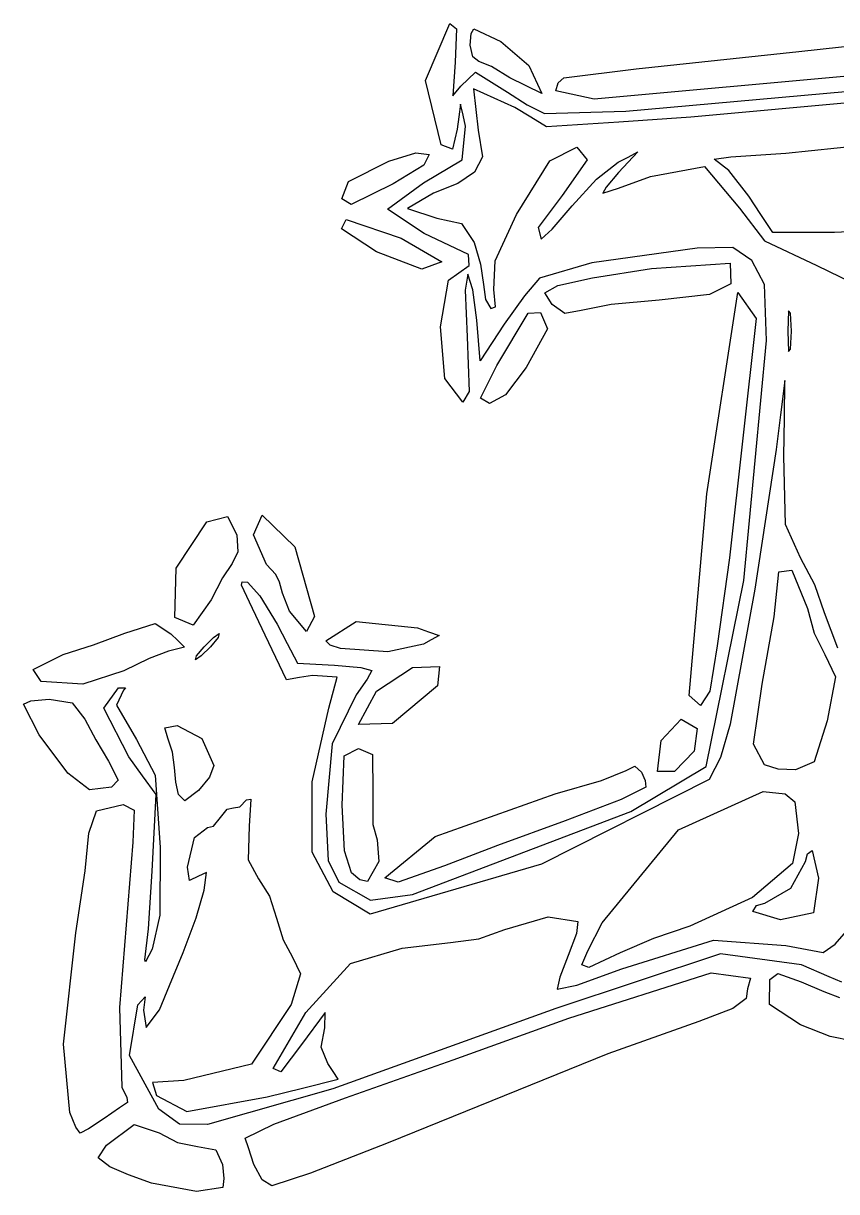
# Model space of a CAD drawing. Extents: x -83 to 82, y -24 to 44.
# Drawn here: x -83.46 to -50.72, y -16.95 to 30.07 of the extents above; entities that cross this region are included whole.
import ezdxf

# ---------------------------------------------------------------- set-up
doc = ezdxf.new("R2010")
doc.units = 0
doc.layers.add('Layer_1', color=7, linetype='CONTINUOUS')

msp = doc.modelspace()

# ---------------------------------------------------------------- linework, layer by layer
at = {"layer": 'Layer_1', "color": 7}
for p, q in [((-67.27552, 27.76983), (-66.288233, 30.06817)), ((-66.288233, 30.06817), (-66.019586, 29.84157)), ((-66.019586, 29.84157), (-66.080726, 28.50156)), ((-65.46979, 29.19282), (-65.42707, 29.65998)), ((-65.42707, 29.65998), (-65.324358, 29.85428)), ((-65.324358, 29.85428), (-64.237361, 29.34061)), ((-52.240625, 28.93212), (-42.846051, 29.95541)), ((-65.369097, 28.72416), (-65.46979, 29.19282)), ((-64.237361, 29.34061), (-63.1119, 28.36868)), ((-65.124318, 28.53137), (-65.369097, 28.72416)), ((-58.784515, 28.23595), (-52.240625, 28.93212)), ((-66.080726, 28.50156), (-66.165316, 27.1557)), ((-64.616965, 28.33706), (-65.124318, 28.53137)), ((-63.88229, 27.86991), (-64.616965, 28.33706)), ((-63.1119, 28.36868), (-62.591849, 27.24894)), ((-61.699479, 27.87554), (-58.784515, 28.23595)), ((-66.640947, 25.17517), (-67.27552, 27.76983)), ((-65.845017, 27.54751), (-65.261886, 28.09907)), ((-65.261886, 28.09907), (-63.966496, 27.30251)), ((-62.591849, 27.24894), (-63.88229, 27.86991)), ((-61.933056, 27.67084), (-61.699479, 27.87554)), ((-49.694161, 28.00216), (-60.487003, 27.01368)), ((-66.165316, 27.1557), (-65.845017, 27.54751)), ((-63.673021, 26.68851), (-65.3364, 27.43388)), ((-65.3364, 27.43388), (-65.153497, 25.7692)), ((-63.966496, 27.30251), (-63.183157, 26.79137)), ((-60.487003, 27.01368), (-62.030213, 27.34901)), ((-62.030213, 27.34901), (-62.030212, 27.34901)), ((-62.030212, 27.34901), (-62.030206, 27.34905)), ((-62.030206, 27.34905), (-61.933056, 27.67084)), ((-59.201327, 26.52844), (-50.359169, 27.33075)), ((-43.337045, 27.51262), (-56.591442, 26.29223)), ((-65.856593, 26.81206), (-65.925253, 26.30905)), ((-65.760593, 26.3691), (-65.856593, 26.81206)), ((-65.664593, 25.92614), (-65.760593, 26.3691)), ((-63.035244, 26.29608), (-63.673021, 26.68851)), ((-63.183157, 26.79137), (-62.481936, 26.43604)), ((-62.481936, 26.43604), (-59.201327, 26.52844)), ((-65.925253, 26.30905), (-65.993913, 25.80604)), ((-65.790128, 24.58138), (-65.664593, 25.92614)), ((-62.397467, 25.90365), (-63.035244, 26.29608)), ((-59.494454, 26.09794), (-62.397467, 25.90365)), ((-56.591442, 26.29223), (-59.494454, 26.09794)), ((-65.993913, 25.80604), (-66.187017, 25.00691)), ((-65.153497, 25.7692), (-64.970933, 24.70214)), ((-66.187017, 25.00691), (-66.640947, 25.17517)), ((-62.270425, 24.54181), (-61.185887, 25.09215)), ((-61.185887, 25.09215), (-60.761006, 24.57737)), ((-52.76979, 24.84471), (-49.634353, 25.17152)), ((-70.369045, 23.69809), (-68.746122, 24.52741)), ((-68.746122, 24.52741), (-67.655859, 24.8614)), ((-67.655859, 24.8614), (-67.120674, 24.7848)), ((-67.354673, 23.64705), (-65.790128, 24.58138)), ((-67.120674, 24.7848), (-67.336424, 24.35984)), ((-64.970933, 24.70214), (-65.299033, 24.07629)), ((-63.61336, 22.37036), (-62.270425, 24.54181)), ((-60.761006, 24.57737), (-61.765623, 23.13843)), ((-60.386603, 23.80028), (-59.516665, 24.48335)), ((-59.516665, 24.48335), (-59.11979, 24.68754)), ((-59.111467, 24.47882), (-59.50002, 24.0659)), ((-59.11979, 24.68754), (-58.722915, 24.89173)), ((-58.722915, 24.89173), (-59.111467, 24.47882)), ((-55.65152, 24.60363), (-54.980556, 24.69123)), ((-55.067145, 24.14744), (-55.65152, 24.60363)), ((-54.980556, 24.69123), (-52.76979, 24.84471)), ((-67.336424, 24.35984), (-68.578307, 23.6119)), ((-65.299033, 24.07629), (-65.973902, 23.61825)), ((-59.50002, 24.0659), (-60.004703, 23.48266)), ((-58.212544, 23.90404), (-56.038237, 24.30241)), ((-56.038237, 24.30241), (-54.630443, 22.63548)), ((-54.259756, 23.10775), (-55.067145, 24.14744)), ((-70.644856, 23.00057), (-70.369045, 23.69809)), ((-68.578307, 23.6119), (-70.267046, 22.77739)), ((-68.797869, 22.58456), (-67.354673, 23.64705)), ((-65.973902, 23.61825), (-66.947929, 23.23361)), ((-61.36353, 22.73148), (-60.386603, 23.80028)), ((-59.502516, 23.43511), (-58.212544, 23.90404)), ((-66.947929, 23.23361), (-67.996092, 22.62201)), ((-61.765623, 23.13843), (-62.740605, 21.85912)), ((-60.004703, 23.48266), (-60.126834, 23.24007)), ((-60.126834, 23.24007), (-59.502516, 23.43511)), ((-53.776653, 22.38015), (-54.259756, 23.10775)), ((-70.267046, 22.77739), (-70.644856, 23.00057)), ((-67.326523, 21.607), (-68.797869, 22.58456)), ((-67.996092, 22.62201), (-66.818021, 22.23164)), ((-62.167116, 21.78264), (-61.36353, 22.73148)), ((-54.630443, 22.63548), (-53.621526, 21.31988)), ((-70.648421, 21.79891), (-70.464682, 22.18144)), ((-70.464682, 22.18144), (-68.254457, 21.42592)), ((-66.818021, 22.23164), (-65.818909, 22.01226)), ((-64.463086, 20.51439), (-63.61336, 22.37036)), ((-53.293551, 21.65254), (-53.776653, 22.38015)), ((-69.240102, 20.87023), (-70.648421, 21.79891)), ((-65.818909, 22.01226), (-65.31723, 21.24795)), ((-62.740605, 21.85912), (-62.6203, 21.38799)), ((-62.6203, 21.38799), (-62.167116, 21.78264)), ((-52.047551, 21.65254), (-53.293551, 21.65254)), ((-50.801552, 21.65254), (-52.047551, 21.65254)), ((-48.508995, 21.76742), (-50.801552, 21.65254)), ((-68.254457, 21.42592), (-66.610044, 20.47649)), ((-65.541385, 20.77161), (-67.326523, 21.607)), ((-65.31723, 21.24795), (-65.051254, 20.3803)), ((-53.621526, 21.31988), (-51.521538, 20.31741)), ((-67.423384, 20.17846), (-69.240102, 20.87023)), ((-65.512975, 20.32976), (-65.541385, 20.77161)), ((-56.341651, 21.0167), (-60.581869, 20.4257)), ((-54.905205, 21.0527), (-56.341651, 21.0167)), ((-54.139973, 20.51968), (-54.905205, 21.0527)), ((-66.610044, 20.47649), (-67.423384, 20.17846)), ((-66.339242, 19.73884), (-65.512975, 20.32976)), ((-65.051254, 20.3803), (-64.940626, 19.55998)), ((-64.517276, 19.35555), (-64.463086, 20.51439)), ((-60.581869, 20.4257), (-62.678488, 19.81207)), ((-58.171012, 20.20603), (-55.005077, 20.42048)), ((-55.005077, 20.42048), (-54.978247, 19.58061)), ((-53.626274, 19.55601), (-54.139973, 20.51968)), ((-51.521538, 20.31741), (-49.391473, 19.29532)), ((-65.565449, 19.97728), (-65.671297, 19.33687)), ((-65.364807, 19.3424), (-65.565449, 19.97728)), ((-62.678488, 19.81207), (-63.288779, 19.10904)), ((-61.943638, 19.51847), (-60.55263, 19.82796)), ((-60.55263, 19.82796), (-58.171012, 20.20603)), ((-66.673191, 17.85088), (-66.339242, 19.73884)), ((-65.671297, 19.33687), (-65.600737, 17.45316)), ((-65.202518, 18.12519), (-65.364807, 19.3424)), ((-64.940626, 19.55998), (-64.852146, 18.94973)), ((-64.449516, 18.66539), (-64.517276, 19.35555)), ((-62.467907, 19.22321), (-61.943638, 19.51847)), ((-54.978247, 19.58061), (-55.834398, 19.15476)), ((-53.539624, 17.30621), (-53.626274, 19.55601)), ((-64.852146, 18.94973), (-64.639421, 18.58719)), ((-63.288779, 19.10904), (-64.104878, 17.95998)), ((-62.171317, 18.75185), (-62.467907, 19.22321)), ((-57.869182, 18.93499), (-59.799373, 18.75059)), ((-55.834398, 19.15476), (-57.869182, 18.93499)), ((-55.94156, 11.12918), (-54.699203, 19.2334)), ((-54.699203, 19.2334), (-53.957268, 18.19553)), ((-64.639421, 18.58719), (-64.449516, 18.66539)), ((-64.397377, 16.29475), (-63.1385, 18.40465)), ((-63.1385, 18.40465), (-62.636421, 18.43175)), ((-62.636421, 18.43175), (-62.357812, 17.76901)), ((-61.66646, 18.39552), (-62.171317, 18.75185)), ((-61.011922, 18.51608), (-61.66646, 18.39552)), ((-59.799373, 18.75059), (-61.011922, 18.51608)), ((-52.658122, 18.49776), (-52.690502, 17.68374)), ((-52.580282, 18.41136), (-52.658122, 18.49776)), ((-52.534802, 17.68373), (-52.580282, 18.41136)), ((-65.135028, 17.30925), (-65.202518, 18.12519)), ((-64.104878, 17.95998), (-64.586208, 17.22665)), ((-53.957268, 18.19553), (-55.032948, 8.55564)), ((-66.493637, 15.7795), (-66.673191, 17.85088)), ((-65.600737, 17.45316), (-65.513737, 15.25482)), ((-62.357812, 17.76901), (-63.217545, 16.21593)), ((-52.690502, 17.68374), (-52.658122, 16.86973)), ((-52.580272, 16.95613), (-52.534802, 17.68373)), ((-65.067538, 16.49331), (-65.135028, 17.30925)), ((-64.586208, 17.22665), (-65.067538, 16.49331)), ((-54.457259, 7.65172), (-53.539624, 17.30621)), ((-52.658122, 16.86973), (-52.580272, 16.95613)), ((-65.054584, 14.98951), (-64.397377, 16.29475)), ((-63.217545, 16.21593), (-64.05257, 15.1201)), ((-65.769651, 14.82822), (-66.493637, 15.7795)), ((-52.801514, 15.69937), (-52.979785, 14.31031)), ((-52.823114, 14.17802), (-52.801514, 15.69937)), ((-65.513737, 15.25482), (-65.769651, 14.82822)), ((-64.05257, 15.1201), (-64.69801, 14.77343)), ((-64.69801, 14.77343), (-65.054584, 14.98951)), ((-52.979785, 14.31031), (-53.158056, 12.92124)), ((-52.844714, 12.65666), (-52.823114, 14.17802)), ((-53.158056, 12.92124), (-54.010775, 7.30048)), ((-52.780284, 9.89845), (-52.844714, 12.65666)), ((-56.6516, 3.02217), (-55.94156, 11.12918)), ((-77.310466, 8.1456), (-76.067775, 10.00319)), ((-76.067775, 10.00319), (-75.236483, 10.2225)), ((-75.236483, 10.2225), (-74.862876, 9.48361)), ((-74.191375, 9.48639), (-73.850285, 10.27562)), ((-73.850285, 10.27562), (-72.534608, 9.00365)), ((-52.180381, 8.55562), (-52.780284, 9.89845)), ((-74.862876, 9.48361), (-74.824806, 8.80161)), ((-73.671873, 8.29124), (-74.191375, 9.48639)), ((-72.534608, 9.00365), (-71.733534, 6.20135)), ((-74.824806, 8.80161), (-75.048768, 8.33175)), ((-55.032948, 8.55564), (-55.53411, 5.01725)), ((-51.605294, 7.46846), (-52.180381, 8.55562)), ((-77.367046, 6.16374), (-77.310466, 8.1456)), ((-75.048768, 8.33175), (-75.448238, 7.75533)), ((-73.298149, 7.88485), (-73.671873, 8.29124)), ((-53.23275, 6.19176), (-53.044369, 8.00133)), ((-53.044369, 8.00133), (-52.523374, 8.06703)), ((-52.523374, 8.06703), (-51.896871, 6.51985)), ((-75.448238, 7.75533), (-75.903342, 6.8748)), ((-74.683289, 7.46427), (-74.656259, 7.59376)), ((-74.656259, 7.59376), (-74.432532, 7.57996)), ((-74.432532, 7.57996), (-73.934557, 7.03672)), ((-73.142706, 7.58028), (-73.298149, 7.88485)), ((-73.02723, 7.14), (-73.142706, 7.58028)), ((-55.975082, 0.16478), (-54.457259, 7.65172)), ((-74.353809, 6.77541), (-74.683289, 7.46427)), ((-72.749595, 6.40736), (-73.02723, 7.14)), ((-54.010775, 7.30048), (-55.004946, 1.87206)), ((-51.216205, 6.34082), (-51.605294, 7.46846)), ((-75.903342, 6.8748), (-76.630452, 5.84625)), ((-73.720397, 5.4443), (-74.353809, 6.77541)), ((-73.934557, 7.03672), (-73.248167, 5.89324)), ((-76.630452, 5.84625), (-77.367046, 6.16374)), ((-72.057981, 5.5994), (-72.749595, 6.40736)), ((-71.733534, 6.20135), (-72.057981, 5.5994)), ((-53.712725, 3.47356), (-53.23275, 6.19176)), ((-51.896871, 6.51985), (-51.629215, 5.52873)), ((-50.679408, 4.92323), (-51.216205, 6.34082)), ((-79.369226, 5.52629), (-78.152542, 5.91239)), ((-78.152542, 5.91239), (-77.517142, 5.50699)), ((-73.248167, 5.89324), (-72.837886, 5.10778)), ((-71.290623, 5.21402), (-70.060569, 5.99699)), ((-70.060569, 5.99699), (-67.590914, 5.73961)), ((-67.590914, 5.73961), (-67.156786, 5.58827)), ((-80.641492, 5.05928), (-79.369226, 5.52629)), ((-77.517142, 5.50699), (-77.248153, 5.23796)), ((-77.248153, 5.23796), (-76.979165, 4.96893)), ((-76.185415, 4.9839), (-75.808339, 5.35762)), ((-75.621474, 5.35762), (-75.920828, 4.9839)), ((-75.808339, 5.35762), (-75.574234, 5.51307)), ((-75.574234, 5.51307), (-75.621474, 5.35762)), ((-73.295472, 4.55007), (-73.720397, 5.4443)), ((-71.11575, 5.04385), (-71.290623, 5.21402)), ((-67.037827, 5.26223), (-67.352995, 5.08752)), ((-67.156786, 5.58827), (-66.722658, 5.43693)), ((-66.722658, 5.43693), (-67.037827, 5.26223)), ((-51.629215, 5.52873), (-51.190651, 4.67388)), ((-81.855004, 4.66493), (-80.641492, 5.05928)), ((-77.611139, 4.80353), (-78.400559, 4.50437)), ((-77.295152, 4.88623), (-77.611139, 4.80353)), ((-76.979165, 4.96893), (-77.295152, 4.88623)), ((-76.484769, 4.61017), (-76.185415, 4.9839)), ((-75.920828, 4.9839), (-76.297904, 4.61017)), ((-72.837886, 5.10778), (-72.427605, 4.32232)), ((-70.695311, 4.90609), (-71.11575, 5.04385)), ((-68.79015, 4.78127), (-70.695311, 4.90609)), ((-67.352995, 5.08752), (-68.79015, 4.78127)), ((-55.53411, 5.01725), (-55.82084, 3.19782)), ((-83.064707, 4.06202), (-81.855004, 4.66493)), ((-78.400559, 4.50437), (-79.411076, 4.01721)), ((-76.297904, 4.61017), (-76.532009, 4.45473)), ((-76.532009, 4.45473), (-76.484769, 4.61017)), ((-72.870547, 3.65584), (-73.295472, 4.55007)), ((-72.427605, 4.32232), (-71.680334, 4.28272)), ((-71.680334, 4.28272), (-70.933063, 4.24312)), ((-70.933063, 4.24312), (-69.877544, 4.14692)), ((-51.190651, 4.67388), (-50.762193, 3.76884)), ((-82.748494, 3.58149), (-83.064707, 4.06202)), ((-79.411076, 4.01721), (-81.067892, 3.47231)), ((-71.815992, 3.82444), (-72.343269, 3.74014)), ((-70.824481, 3.76134), (-71.815992, 3.82444)), ((-71.157933, 2.51192), (-70.824481, 3.76134)), ((-69.877544, 4.14692), (-69.438522, 4.02702)), ((-69.438522, 4.02702), (-69.622092, 3.68304)), ((-69.240719, 3.19814), (-67.789937, 4.1452)), ((-67.789937, 4.1452), (-66.709097, 4.1807)), ((-66.709097, 4.1807), (-66.787077, 3.40676)), ((-50.762193, 3.76884), (-51.104771, 2.00252)), ((-81.067892, 3.47231), (-82.748494, 3.58149)), ((-80.214319, 2.51202), (-79.624998, 3.32277)), ((-79.624998, 3.32277), (-79.348425, 3.32377)), ((-79.348425, 3.32377), (-79.426555, 3.23687)), ((-72.343269, 3.74014), (-72.870547, 3.65584)), ((-69.622092, 3.68304), (-70.06344, 3.04804)), ((-66.787077, 3.40676), (-68.60619, 1.88898)), ((-54.065648, 1.05803), (-53.712725, 3.47356)), ((-83.155977, 2.8088), (-82.422502, 2.8671)), ((-82.422502, 2.8671), (-81.496792, 2.72417)), ((-79.426555, 3.23687), (-79.705164, 2.62417)), ((-70.06344, 3.04804), (-71.027004, 1.07346)), ((-69.967706, 1.85853), (-69.240719, 3.19814)), ((-56.206996, 2.62311), (-56.6516, 3.02217)), ((-55.82084, 3.19782), (-56.206996, 2.62311)), ((-83.460467, 2.66866), (-83.155977, 2.8088)), ((-82.82844, 1.43305), (-83.460467, 2.66866)), ((-81.496792, 2.72417), (-80.982128, 2.06244)), ((-79.217032, 0.55654), (-80.214319, 2.51202)), ((-79.705164, 2.62417), (-78.901464, 1.25277)), ((-71.833952, -0.4524), (-71.157933, 2.51192)), ((-80.982128, 2.06244), (-80.537856, 1.23402)), ((-68.60619, 1.88898), (-69.967706, 1.85853)), ((-57.77899, 1.21013), (-56.974299, 2.07334)), ((-56.974299, 2.07334), (-56.330053, 1.68893)), ((-51.104771, 2.00252), (-51.625247, 0.35573)), ((-81.665187, -0.10947), (-82.82844, 1.43305)), ((-77.76008, 1.71862), (-77.26806, 1.80872)), ((-77.649932, 1.29699), (-77.76008, 1.71862)), ((-77.26806, 1.80872), (-76.27068, 1.28724)), ((-56.330053, 1.68893), (-56.459645, 0.77717)), ((-55.004946, 1.87206), (-55.397773, 0.5251)), ((-80.537856, 1.23402), (-80.033407, 0.37222)), ((-78.901464, 1.25277), (-78.147646, -0.18199)), ((-77.456496, 0.74249), (-77.649932, 1.29699)), ((-76.27068, 1.28724), (-75.78854, 0.20847)), ((-71.027004, 1.07346), (-71.290605, -1.75255)), ((-57.931919, -0.03887), (-57.77899, 1.21013)), ((-53.629685, 0.23578), (-54.065648, 1.05803)), ((-78.664512, -0.2064), (-79.217032, 0.55654)), ((-77.376036, 0.128), (-77.456496, 0.74249)), ((-70.623705, -1.39834), (-70.543285, 0.58898)), ((-70.543285, 0.58898), (-69.967708, 0.88268)), ((-69.967708, 0.88268), (-69.405949, 0.65014)), ((-69.405949, 0.65014), (-69.397149, -0.87232)), ((-56.459645, 0.77717), (-57.251559, -0.03292)), ((-55.397773, 0.5251), (-55.848938, -0.36003)), ((-80.033407, 0.37222), (-79.6488, -0.39184)), ((-77.327246, -0.46331), (-77.376036, 0.128)), ((-75.78854, 0.20847), (-75.97291, -0.26431)), ((-60.187058, -0.3989), (-59.190632, 0.00764)), ((-59.190632, 0.00764), (-58.843071, 0.1757)), ((-59.002452, -1.6431), (-55.975082, 0.16478)), ((-58.843071, 0.1757), (-58.574759, -0.06036)), ((-53.629684, 0.23582), (-53.629685, 0.23582)), ((-53.629685, 0.23582), (-53.629685, 0.23578)), ((-53.069512, 0.05968), (-53.629684, 0.23582)), ((-52.372914, 0.02418), (-53.069512, 0.05968)), ((-51.625247, 0.35573), (-52.372914, 0.02418)), ((-80.800022, -0.77803), (-81.665187, -0.10947)), ((-79.6488, -0.39184), (-79.90792, -0.6752)), ((-78.111992, -0.96934), (-78.664512, -0.2064)), ((-78.147646, -0.18199), (-77.949888, -3.09184)), ((-77.209933, -0.96208), (-77.327246, -0.46331)), ((-75.97291, -0.26431), (-76.416183, -0.80534)), ((-71.83377, -3.29073), (-71.833952, -0.4524)), ((-55.848938, -0.36003), (-62.607917, -3.76459)), ((-62.055067, -0.93839), (-60.187058, -0.3989)), ((-58.574759, -0.06036), (-58.426663, -0.39688)), ((-58.426663, -0.39688), (-58.407783, -0.67256)), ((-57.251559, -0.03292), (-57.931919, -0.03887)), ((-79.90792, -0.6752), (-80.800022, -0.77803)), ((-76.416183, -0.80534), (-76.96532, -1.22106)), ((-69.397149, -0.87232), (-69.385449, -2.17017)), ((-66.879148, -2.65279), (-62.055067, -0.93839)), ((-58.407783, -0.67256), (-59.388779, -1.16402)), ((-57.089827, -2.38908), (-53.672339, -0.83705)), ((-53.672339, -0.83705), (-52.790247, -0.93769)), ((-52.790247, -0.93769), (-52.401222, -1.25557)), ((-80.509811, -1.62198), (-79.436891, -1.36624)), ((-79.436891, -1.36624), (-79.002403, -1.59857)), ((-78.190612, -2.5078), (-78.111992, -0.96934)), ((-76.96532, -1.22106), (-77.209933, -0.96208)), ((-74.749992, -1.46163), (-74.484307, -1.17337)), ((-74.484307, -1.17337), (-74.305358, -1.15087)), ((-74.305358, -1.15087), (-74.373258, -2.2353)), ((-70.529695, -3.22583), (-70.623705, -1.39834)), ((-59.388779, -1.16402), (-61.644629, -2.01934)), ((-52.401222, -1.25557), (-52.250299, -2.53386)), ((-80.821109, -2.51903), (-80.509811, -1.62198)), ((-79.002403, -1.59857), (-79.055533, -2.88759)), ((-75.523962, -1.89545), (-75.249304, -1.55393)), ((-75.249304, -1.55393), (-74.997782, -1.49673)), ((-74.997782, -1.49673), (-74.749992, -1.46163)), ((-71.290605, -1.75255), (-71.19039, -3.61629)), ((-67.791317, -4.98641), (-59.002452, -1.6431)), ((-76.572774, -2.69394), (-76.053129, -2.29231)), ((-76.053129, -2.29231), (-75.799498, -2.23641)), ((-75.799498, -2.23641), (-75.523962, -1.89545)), ((-74.373258, -2.2353), (-74.414558, -3.59874)), ((-69.385449, -2.17017), (-69.221934, -2.79182)), ((-61.644629, -2.01934), (-64.378148, -3.01313)), ((-80.978795, -4.03899), (-80.821109, -2.51903)), ((-78.269232, -4.04626), (-78.190612, -2.5078)), ((-76.846879, -3.89481), (-76.572774, -2.69394)), ((-69.221934, -2.79182), (-69.147964, -3.65383)), ((-68.909373, -4.32282), (-66.879148, -2.65279)), ((-60.159137, -6.13315), (-57.089827, -2.38908)), ((-52.250299, -2.53386), (-52.504074, -3.74536)), ((-79.055533, -2.88759), (-79.58573, -9.54193)), ((-77.949888, -3.09184), (-77.960108, -5.81351)), ((-70.991726, -4.88187), (-71.83377, -3.29073)), ((-70.253268, -4.11913), (-70.529695, -3.22583)), ((-64.378148, -3.01313), (-66.507588, -3.83752)), ((-51.89832, -3.34937), (-51.711458, -3.21836)), ((-51.711458, -3.21836), (-51.456709, -4.32541)), ((-74.414558, -3.59874), (-73.995393, -4.35196)), ((-71.19039, -3.61629), (-70.754115, -4.48799)), ((-69.147964, -3.65383), (-69.611661, -4.4667)), ((-52.504074, -3.74536), (-54.101962, -5.11433)), ((-52.570193, -4.72739), (-51.97604, -3.66433)), ((-51.97604, -3.66433), (-51.89832, -3.34937)), ((-81.350213, -6.52562), (-80.978795, -4.03899)), ((-78.421444, -6.36473), (-78.269232, -4.04626)), ((-76.773909, -4.42517), (-76.846879, -3.89481)), ((-76.085164, -4.09677), (-76.415591, -4.24813)), ((-76.177384, -4.81105), (-76.085164, -4.09677)), ((-69.914219, -4.4026), (-70.253268, -4.11913)), ((-62.607917, -3.76459), (-69.495681, -5.77438)), ((-66.507588, -3.83752), (-68.369238, -4.49395)), ((-76.415591, -4.24813), (-76.773909, -4.42517)), ((-73.995393, -4.35196), (-73.556002, -5.06008)), ((-70.754115, -4.48799), (-69.479228, -5.21684)), ((-69.611661, -4.4667), (-69.914219, -4.4026)), ((-68.909368, -4.32281), (-68.909373, -4.32282)), ((-68.369238, -4.49395), (-68.909368, -4.3228)), ((-68.909368, -4.3228), (-68.909368, -4.32281)), ((-51.456709, -4.32541), (-51.649368, -5.7319)), ((-76.50682, -5.92773), (-76.177384, -4.81105)), ((-73.556002, -5.06008), (-73.265261, -5.93947)), ((-69.495681, -5.77438), (-70.991726, -4.88187)), ((-69.479228, -5.21684), (-67.791317, -4.98641)), ((-54.101962, -5.11433), (-56.635527, -6.25814)), ((-53.609659, -5.33503), (-52.570193, -4.72739)), ((-54.092706, -5.67865), (-53.950811, -5.43597)), ((-53.950811, -5.43597), (-53.609659, -5.33503)), ((-50.785413, -6.99055), (-49.56733, -5.58571)), ((-77.960108, -5.81351), (-78.280429, -7.19288)), ((-77.027734, -7.3194), (-76.50682, -5.92773)), ((-73.265261, -5.93947), (-73.000699, -6.81215)), ((-64.077768, -6.39335), (-62.329066, -5.88691)), ((-62.329066, -5.88691), (-61.137809, -6.07433)), ((-61.137809, -6.07433), (-61.198319, -6.56278)), ((-54.092713, -5.6787), (-54.092711, -5.67868)), ((-52.983086, -6.01274), (-54.092713, -5.6787)), ((-54.092711, -5.67868), (-54.092706, -5.67865)), ((-51.649368, -5.7319), (-52.983086, -6.01274)), ((-81.848987, -11.0134), (-81.350213, -6.52562)), ((-78.566597, -7.61814), (-78.421444, -6.36473)), ((-65.124035, -6.77241), (-64.077768, -6.39335)), ((-61.198319, -6.56278), (-61.526184, -7.44204)), ((-60.733132, -7.25748), (-60.159137, -6.13315)), ((-56.635527, -6.25814), (-58.08997, -6.76087)), ((-73.000699, -6.81215), (-72.624251, -7.50413)), ((-68.2157, -7.14471), (-66.259621, -6.924)), ((-66.259621, -6.924), (-65.124035, -6.77241)), ((-58.08997, -6.76087), (-59.430424, -7.34268)), ((-59.37438, -7.97969), (-55.673691, -6.82852)), ((-55.673691, -6.82852), (-52.769788, -7.03705)), ((-52.769788, -7.03705), (-51.267947, -7.31847)), ((-51.267947, -7.31847), (-50.785413, -6.99055)), ((-78.280429, -7.19288), (-78.540337, -7.69767)), ((-77.580173, -8.65431), (-77.027734, -7.3194)), ((-72.624251, -7.50413), (-72.307247, -8.18017)), ((-70.293347, -7.76001), (-68.2157, -7.14471)), ((-55.400445, -7.37403), (-62.03019, -9.57593)), ((-61.526184, -7.44204), (-61.870682, -8.31655)), ((-60.971873, -7.8194), (-60.733132, -7.25748)), ((-59.430424, -7.34268), (-60.698544, -7.93131)), ((-52.141539, -7.82005), (-55.400445, -7.37403)), ((-78.540337, -7.69767), (-78.566597, -7.61814)), ((-72.092477, -9.73701), (-70.293347, -7.76001)), ((-61.178145, -8.63454), (-59.37438, -7.97969)), ((-60.698544, -7.93131), (-60.971873, -7.8194)), ((-51.020669, -8.30714), (-52.141539, -7.82005)), ((-72.307247, -8.18017), (-72.677461, -9.41318)), ((-61.870682, -8.31655), (-61.971177, -8.7936)), ((-61.50104, -9.95944), (-55.773846, -8.13773)), ((-55.773846, -8.13773), (-54.182194, -8.36156)), ((-54.182194, -8.36156), (-54.305855, -8.78647)), ((-53.418233, -9.41754), (-53.408533, -8.41383)), ((-53.408533, -8.41383), (-53.091651, -8.1638)), ((-53.091651, -8.1638), (-52.151762, -8.50653)), ((-50.508412, -8.50974), (-51.020669, -8.30714)), ((-77.985404, -9.6345), (-77.580173, -8.65431)), ((-61.971177, -8.7936), (-61.178145, -8.63454)), ((-54.305855, -8.78647), (-54.357285, -9.16732)), ((-52.151762, -8.50653), (-51.241714, -8.89748)), ((-51.241714, -8.89748), (-50.600843, -9.13988)), ((-78.856256, -9.42549), (-78.560499, -9.10066)), ((-78.560499, -9.10066), (-78.622519, -9.6395)), ((-54.357285, -9.16732), (-54.895725, -9.58202)), ((-79.58573, -9.54193), (-79.4913, -12.74595)), ((-79.188674, -11.46133), (-78.856256, -9.42549)), ((-78.622519, -9.6395), (-78.516477, -10.34043)), ((-78.516477, -10.34043), (-77.985404, -9.6345)), ((-72.677461, -9.41318), (-74.271966, -11.81322)), ((-73.40729, -11.99642), (-72.092477, -9.73701)), ((-71.306881, -9.74016), (-72.259138, -11.02407)), ((-71.328691, -10.35757), (-71.306881, -9.74016)), ((-62.03019, -9.57593), (-70.997981, -12.8101)), ((-54.895725, -9.58202), (-56.271198, -10.09811)), ((-52.174477, -10.23937), (-53.418233, -9.41754)), ((-66.162667, -11.64006), (-61.50104, -9.95944)), ((-56.271198, -10.09811), (-59.926625, -11.40418)), ((-52.174508, -10.23941), (-52.174477, -10.23937)), ((-50.977753, -10.69705), (-52.174508, -10.2394)), ((-52.174508, -10.2394), (-52.174508, -10.23941)), ((-71.469069, -11.12877), (-71.328691, -10.35757)), ((-50.051047, -10.88869), (-50.977753, -10.69705)), ((-81.58349, -13.76218), (-81.848987, -11.0134)), ((-72.259138, -11.02407), (-73.095466, -12.11837)), ((-71.197619, -11.79449), (-71.469069, -11.12877)), ((-78.003391, -13.63235), (-79.188674, -11.46133)), ((-70.496873, -13.17215), (-66.162667, -11.64006)), ((-59.926625, -11.40418), (-68.777076, -14.98031)), ((-74.271966, -11.81322), (-76.998298, -12.47873)), ((-73.095466, -12.11837), (-73.40729, -11.99642)), ((-70.991363, -12.10927), (-71.197619, -11.79449)), ((-70.785106, -12.42406), (-70.991363, -12.10927)), ((-76.998298, -12.47873), (-78.260154, -12.55393)), ((-78.260154, -12.55393), (-78.105596, -13.07408)), ((-72.218726, -12.77972), (-70.785106, -12.42406)), ((-79.4913, -12.74595), (-79.30088, -13.16286)), ((-79.30088, -13.16286), (-79.27283, -13.36219)), ((-78.105596, -13.07408), (-76.877399, -13.72447)), ((-76.877399, -13.72447), (-73.652345, -13.13538)), ((-70.997981, -12.8101), (-76.054042, -14.23935)), ((-73.652345, -13.13538), (-72.218726, -12.77972)), ((-79.584132, -13.56814), (-80.209595, -14.00099)), ((-79.27283, -13.36219), (-79.584132, -13.56814)), ((-78.003378, -13.63166), (-78.003391, -13.63235)), ((-78.003375, -13.63161), (-78.003378, -13.63166)), ((-77.173328, -14.23735), (-78.003375, -13.63161)), ((-73.373418, -14.23733), (-70.496873, -13.17215)), ((-81.343942, -14.35065), (-81.58349, -13.76218)), ((-80.209595, -14.00099), (-80.843734, -14.4208)), ((-81.175899, -14.59541), (-81.343942, -14.35065)), ((-80.843734, -14.4208), (-81.175899, -14.59541)), ((-80.11293, -15.07901), (-79.004763, -14.24268)), ((-79.004763, -14.24268), (-77.994331, -14.58209)), ((-76.054042, -14.23935), (-77.173328, -14.23735)), ((-74.530458, -14.79537), (-73.373418, -14.23733)), ((-77.994331, -14.58209), (-77.25478, -14.96522)), ((-77.25478, -14.96522), (-76.445161, -15.12457)), ((-74.399453, -15.18703), (-74.530458, -14.79537)), ((-68.777076, -14.98031), (-71.896853, -16.20259)), ((-80.446202, -15.58446), (-80.11293, -15.07901)), ((-76.445161, -15.12457), (-75.717367, -15.25728)), ((-75.717367, -15.25728), (-75.446843, -15.85067)), ((-74.17921, -15.85218), (-74.399453, -15.18703)), ((-79.977678, -15.94346), (-80.446202, -15.58446)), ((-79.23085, -16.27563), (-79.977678, -15.94346)), ((-75.446843, -15.85067), (-75.385113, -16.42221)), ((-73.851693, -16.47504), (-74.17921, -15.85218)), ((-78.302081, -16.60827), (-79.23085, -16.27563)), ((-75.385113, -16.42221), (-75.431613, -16.77671)), ((-71.896853, -16.20259), (-73.452912, -16.71137)), ((-78.30208, -16.60827), (-78.302081, -16.60827)), ((-76.484424, -16.94596), (-78.30208, -16.60827)), ((-78.30208, -16.60827), (-78.30208, -16.60827)), ((-75.431613, -16.77671), (-76.484424, -16.94596)), ((-73.452912, -16.71137), (-73.851693, -16.47504))]:
    msp.add_line(p, q, dxfattribs=at)

doc.saveas('drawing.dxf')
